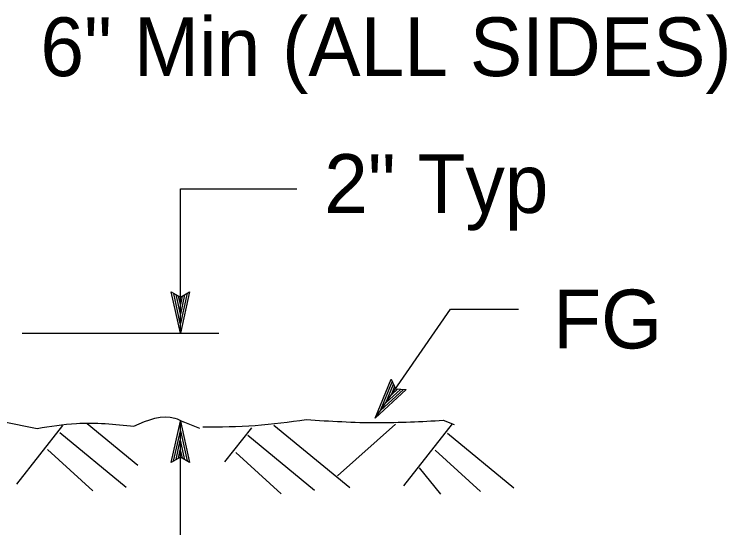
# Model space of a CAD drawing. Extents: x -893 to 867, y -474 to 712.
# Drawn here: x 44.2 to 129.1, y -161.6 to -99.6 of the extents above; entities that cross this region are included whole.
import ezdxf

# ---------------------------------------------------------------- set-up
doc = ezdxf.new("R2010")
doc.units = 0
for name, color, linetype in [('56 Stage 3 Anno', 7, 'Continuous'), ('57 Undefined', 7, 'Continuous'), ('60 Nongeo Data', 7, 'Continuous')]:
    doc.layers.add(name, color=color, linetype=linetype)

msp = doc.modelspace()

# ---------------------------------------------------------------- linework, layer by layer
at = {"layer": '56 Stage 3 Anno'}
for p, q in [((63.999, -137.56), (63.999, -120.359)), ((63.999, -120.359), (77.894, -120.359)), ((63.999, -137.56), (62.907, -132.639)), ((62.907, -132.639), (63.999, -133.295)), ((62.908, -132.639), (62.908, -132.639)), ((63.996, -136.419), (63.202, -132.831)), ((64, -135.294), (63.487, -132.977)), ((64.001, -134.161), (63.782, -133.169)), ((63.999, -133.295), (65.097, -132.639)), ((65.097, -132.639), (63.999, -137.56)), ((64.806, -132.816), (63.999, -136.428)), ((64.511, -133.008), (64, -135.294)), ((64.226, -133.153), (64.001, -134.161)), ((65.097, -132.639), (65.097, -132.639)), ((87.213, -147.708), (96.19, -134.703)), ((96.19, -134.703), (104.309, -134.703)), ((45.155, -137.56), (68.6, -137.56)), ((63.999, -137.56), (63.999, -137.56)), ((87.213, -147.708), (89.12, -143.041)), ((87.861, -146.768), (89.253, -143.368)), ((89.12, -143.041), (89.12, -143.041)), ((89.12, -143.041), (89.643, -144.202)), ((90.92, -144.289), (87.213, -147.708)), ((90.579, -144.268), (87.858, -146.778)), ((88.506, -145.846), (89.403, -143.649)), ((90.227, -144.258), (88.506, -145.846)), ((89.152, -144.915), (89.536, -143.975)), ((89.911, -144.215), (89.152, -144.915)), ((89.643, -144.202), (90.92, -144.289)), ((90.92, -144.289), (90.92, -144.289)), ((87.213, -147.708), (87.213, -147.708)), ((62.899, -152.976), (63.998, -148.055)), ((63.998, -148.055), (63.998, -148.055)), ((63.998, -148.055), (65.089, -152.976)), ((63.999, -161.575), (63.999, -148.055)), ((63.191, -152.799), (63.998, -149.187)), ((64.001, -149.196), (64.795, -152.784)), ((63.486, -152.607), (63.996, -150.321)), ((63.996, -150.321), (64.51, -152.638)), ((63.77, -152.462), (63.996, -151.454)), ((63.996, -151.454), (64.215, -152.446)), ((63.998, -152.32), (62.899, -152.976)), ((65.089, -152.976), (63.998, -152.32)), ((62.899, -152.976), (62.899, -152.976)), ((65.089, -152.976), (65.089, -152.976))]:
    msp.add_line(p, q, dxfattribs=at)
at = {"layer": '60 Nongeo Data'}
for p, q in [((42.811, -148.103), (46.923, -148.913)), ((49.963, -148.575), (44.468, -155.57)), ((52.886, -148.321), (58.93, -153.296)), ((66.329, -148.902), (64.329, -148.14)), ((75.161, -148.525), (84.187, -155.955)), ((89.661, -148.398), (82.726, -154.568)), ((96.393, -148.371), (90.609, -155.732)), ((95.339, -147.938), (96.65, -148.444)), ((49.617, -149.396), (57.543, -155.922)), ((72.46, -148.83), (69.267, -152.894)), ((72.051, -149.731), (79.977, -156.257)), ((95.824, -149.476), (103.75, -156.002)), ((48.168, -151.426), (53.58, -156.355)), ((70.602, -151.761), (76.014, -156.69)), ((94.375, -151.506), (99.787, -156.435)), ((92.454, -153.619), (94.99, -156.731))]:
    msp.add_line(p, q, dxfattribs=at)
for points in [[(58.472, -148.635), (63.359, -147.69), (64.329, -148.14)], [(46.923, -148.913), (51.607, -148.311), (58.472, -148.635)], [(66.686, -148.723), (72.924, -148.552), (79.005, -147.861)], [(79.005, -147.861), (87.498, -148.22), (95.339, -147.938)]]:
    msp.add_spline(points, degree=3, dxfattribs=at)

# ---------------------------------------------------------------- texts
at = {"layer": '57 Undefined'}
for s, p in [('6" Min (ALL SIDES)', (47.314, -106.951)), ('2" Typ', (81.142, -123.244)), ('FG', (108.425, -139.382))]:
    msp.add_text(s, height=7, dxfattribs=at).set_placement(p)

doc.saveas('drawing.dxf')
